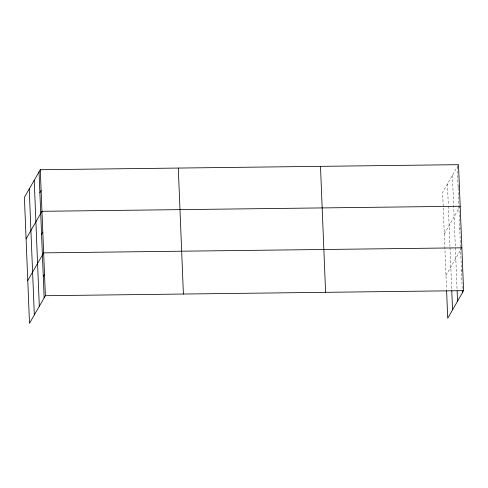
<?xml version="1.0" encoding="UTF-8"?>
<svg xmlns="http://www.w3.org/2000/svg" width="488" height="488" viewBox="0 0 488 488"><rect width="100%" height="100%" fill="white"/><g stroke="black" fill="none" stroke-linecap="round" stroke-linejoin="round"><path stroke-width="0.37" stroke-dasharray="2.44 1.83" d="M458.189 165.212L442.616 192.29L446.557 289.469M458.098 187.618L459.342 185.458M444.3 233.862L459.873 206.79M459.781 229.195L460.715 227.573M445.983 275.439L461.868 247.819M461.489 271.395L462.423 269.779M457.256 166.835L458.818 205.436M458.848 206.18L460.501 247.013M460.532 247.751L462.24 289.86M452.425 175.235L457.049 289.396M447.447 183.891L448.289 204.673M448.35 206.162L449.973 246.251M450.034 247.733L451.742 289.927"/><path stroke-width="0.73" d="M40.278 169.732L24.4 197.347L29.5 323.324L45.384 295.71L40.278 169.732L458.5 164.676L463.6 290.653L447.722 318.267L446.611 290.946M39.882 192.675L41.12 190.515M26.084 238.919L41.962 211.304L460.184 206.247M41.565 234.252L42.804 232.093M27.767 280.49L43.645 252.875L461.868 247.819M43.273 276.452L44.512 274.293M45.384 295.71L463.6 290.653M462.27 290.598L462.356 292.812M457.11 290.872L457.53 301.212M451.772 290.671L452.553 309.868M320.488 166.341L325.587 292.324M178.291 168.061L183.396 294.044M39.04 171.892L44.14 297.869M34.209 180.292L39.308 306.269M29.231 188.947L34.331 314.925"/></g></svg>
